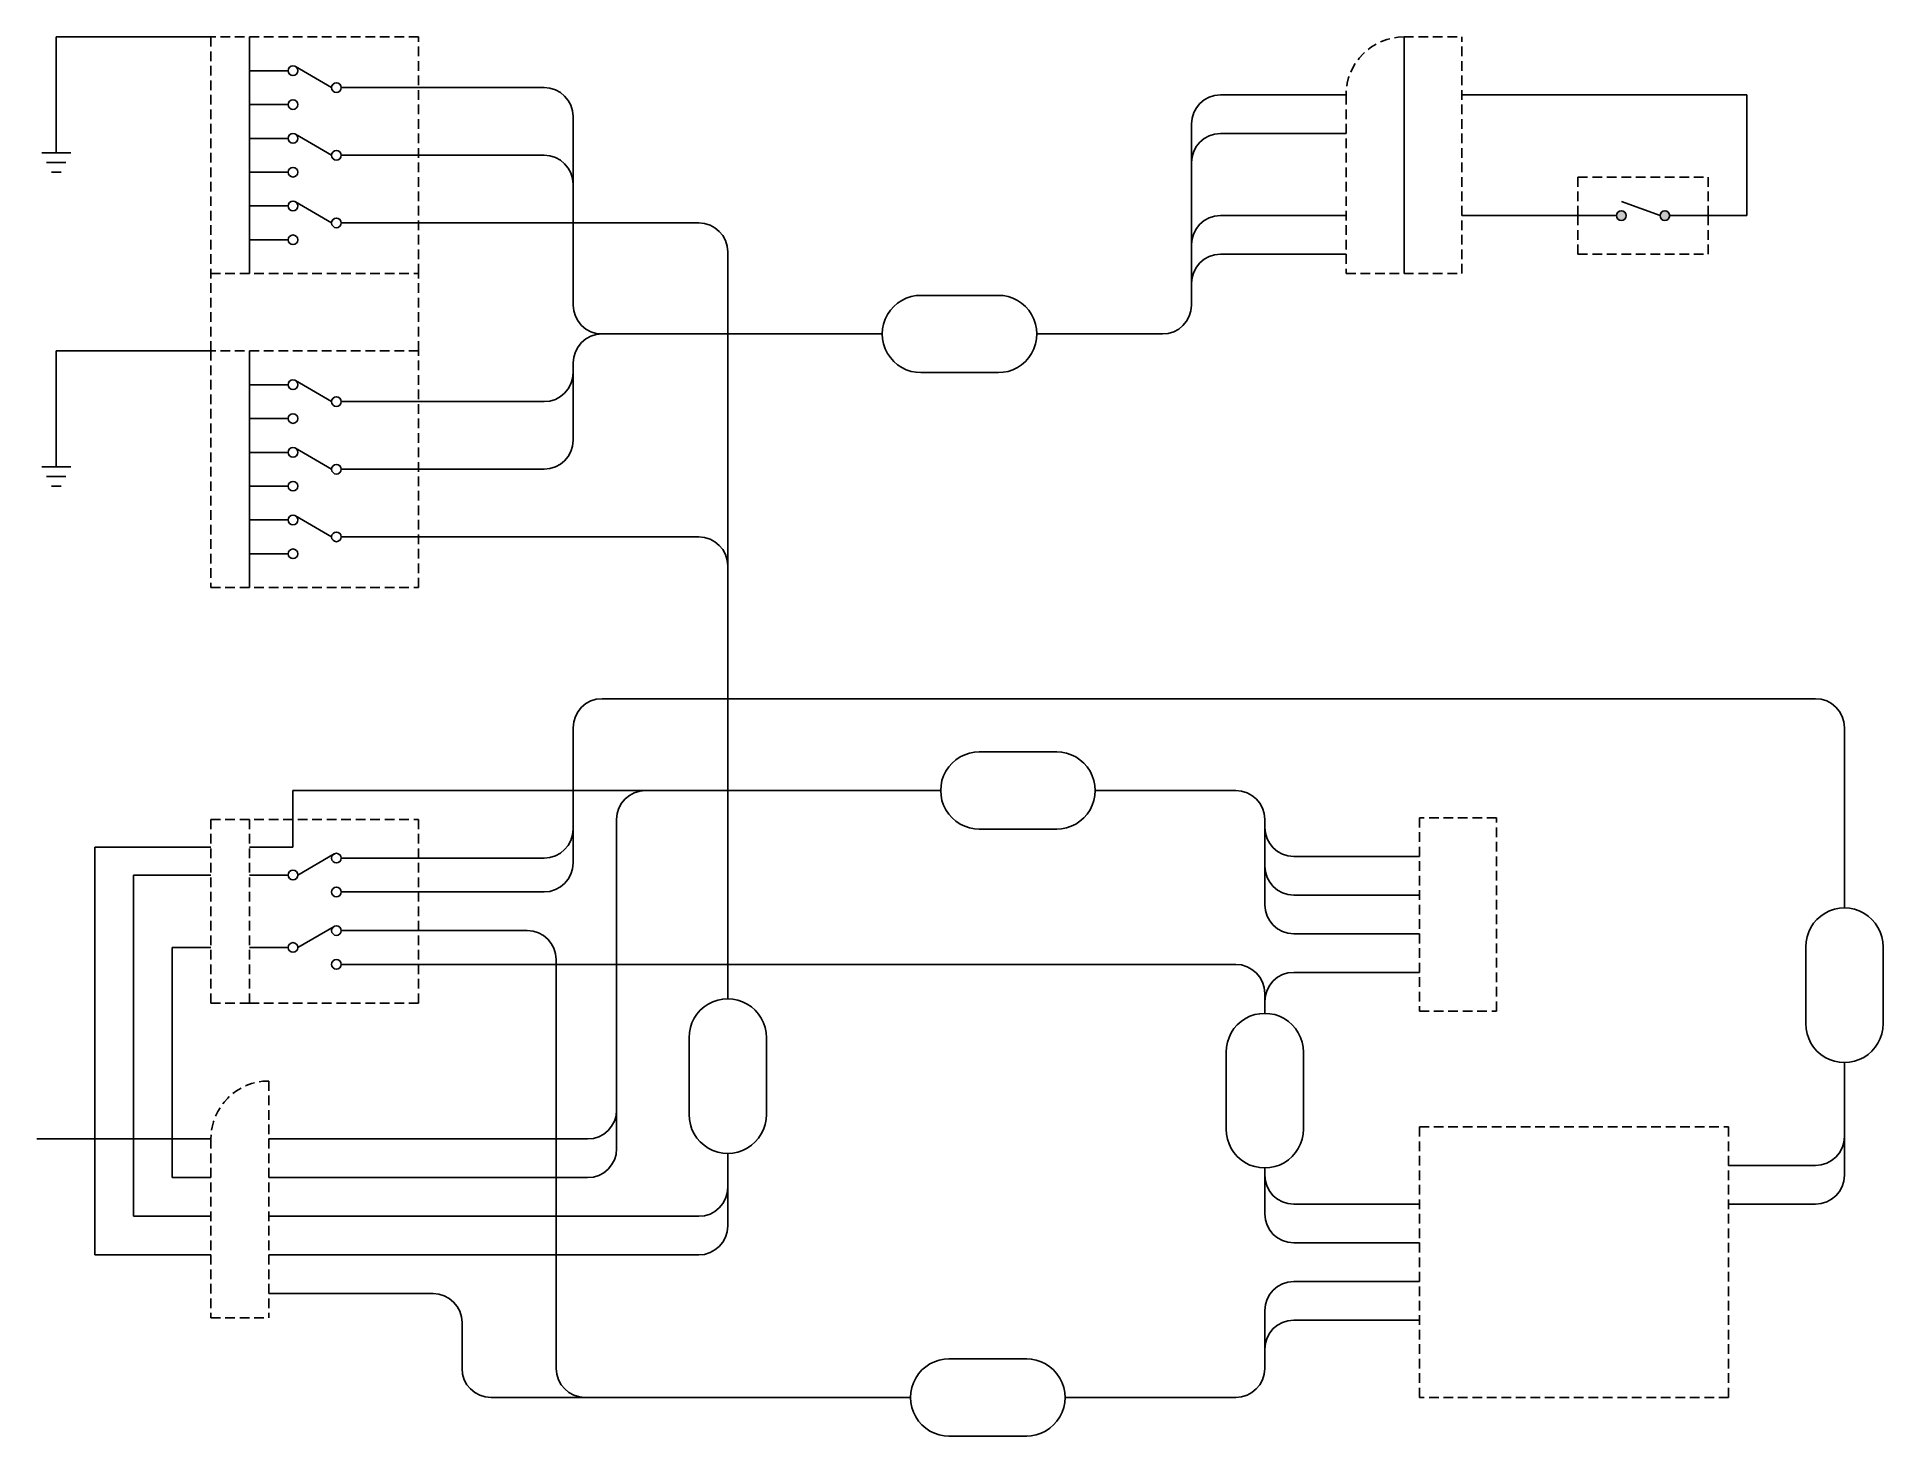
# Model space of a CAD drawing. Header units: inches. Extents: x 33 to 80.8, y -10 to 26.2.
import ezdxf

# ---------------------------------------------------------------- set-up
doc = ezdxf.new("R2010")
doc.units = ezdxf.units.IN
doc.header["$MEASUREMENT"] = 0
doc.linetypes.add('HIDDEN', pattern=[0.375, 0.25, -0.125])
for name, color, linetype in [('LAYER1', 1, 'CONTINUOUS'), ('LAYER2', 2, 'HIDDEN'), ('LAYER4', 4, 'CONTINUOUS')]:
    doc.layers.add(name, color=color, linetype=linetype)

msp = doc.modelspace()

# ---------------------------------------------------------------- hatches: boundary and pattern name
at = {"layer": 'LAYER4'}
h = msp.add_hatch(color=256, dxfattribs=at)
h.dxf.hatch_style = 1
h.paths.add_polyline_path([(73.873, 21.545, 1), (74.123, 21.545, 1)])
h.paths.add_polyline_path([(74.998, 21.545, 1), (75.248, 21.545, 1)])

# ---------------------------------------------------------------- linework, layer by layer
at = {"layer": 'LAYER1'}
for p, q in [((37.498, 26.17), (33.498, 26.17)), ((33.498, 26.17), (33.498, 23.17)), ((38.498, 26.17), (38.498, 20.045)), ((68.373, 26.17), (68.373, 20.045)), ((39.498, 25.295), (38.498, 25.295)), ((40.873, 24.858), (42.873, 24.858)), ((42.873, 24.858), (44.873, 24.858)), ((44.873, 24.858), (46.123, 24.858)), ((39.498, 24.42), (38.498, 24.42)), ((64.873, 24.67), (63.623, 24.67)), ((66.873, 24.67), (64.873, 24.67)), ((69.873, 24.67), (73.873, 24.67)), ((77.248, 24.67), (73.873, 24.67)), ((77.248, 21.545), (77.248, 24.67)), ((46.873, 24.108), (46.873, 23.108)), ((62.873, 23.92), (62.873, 19.795)), ((39.498, 23.545), (38.498, 23.545)), ((64.873, 23.67), (63.623, 23.67)), ((66.873, 23.67), (64.873, 23.67)), ((33.123, 23.17), (33.873, 23.17)), ((40.873, 23.108), (42.873, 23.108)), ((42.873, 23.108), (44.873, 23.108)), ((44.873, 23.108), (46.123, 23.108)), ((46.873, 23.108), (46.873, 19.233)), ((33.748, 22.92), (33.248, 22.92)), ((33.623, 22.67), (33.373, 22.67)), ((39.498, 22.67), (38.498, 22.67)), ((62.873, 22.92), (62.873, 22.795)), ((46.873, 22.358), (46.873, 19.92)), ((39.498, 21.795), (38.498, 21.795)), ((64.873, 21.545), (63.623, 21.545)), ((66.873, 21.545), (64.873, 21.545)), ((69.873, 21.545), (73.873, 21.545)), ((75.248, 21.545), (77.248, 21.545)), ((40.873, 21.358), (42.873, 21.358)), ((42.873, 21.358), (44.873, 21.358)), ((44.873, 21.358), (50.123, 21.358)), ((39.498, 20.92), (38.498, 20.92)), ((50.873, 20.608), (50.873, 12.483)), ((62.873, 20.795), (62.873, 20.545)), ((64.873, 20.545), (63.623, 20.545)), ((66.873, 20.545), (64.873, 20.545)), ((62.873, 19.795), (62.873, 19.545)), ((55.866, 19.483), (57.879, 19.483)), ((62.873, 19.233), (62.873, 19.545)), ((47.623, 18.483), (54.873, 18.483)), ((58.873, 18.483), (62.123, 18.483)), ((37.498, 18.045), (33.498, 18.045)), ((33.498, 18.045), (33.498, 15.045)), ((38.498, 18.045), (38.498, 11.92)), ((46.873, 17.483), (46.873, 17.733)), ((46.873, 15.733), (46.873, 17.483)), ((57.879, 17.483), (55.866, 17.483)), ((39.498, 17.17), (38.498, 17.17)), ((40.873, 16.733), (42.873, 16.733)), ((42.873, 16.733), (44.873, 16.733)), ((44.873, 16.733), (46.123, 16.733)), ((39.498, 16.295), (38.498, 16.295)), ((39.498, 15.42), (38.498, 15.42)), ((33.123, 15.045), (33.873, 15.045)), ((40.873, 14.983), (42.873, 14.983)), ((42.873, 14.983), (44.873, 14.983)), ((44.873, 14.983), (46.123, 14.983)), ((33.748, 14.795), (33.248, 14.795)), ((33.623, 14.545), (33.373, 14.545)), ((39.498, 14.545), (38.498, 14.545)), ((39.498, 13.67), (38.498, 13.67)), ((40.873, 13.233), (42.873, 13.233)), ((42.873, 13.233), (44.873, 13.233)), ((50.123, 13.233), (44.873, 13.233)), ((39.498, 12.795), (38.498, 12.795)), ((50.873, 12.483), (50.873, 1.28)), ((47.623, 9.045), (79.02, 9.045)), ((46.873, 5.67), (46.873, 8.295)), ((79.77, 8.295), (79.77, 3.63)), ((57.377, 7.67), (59.39, 7.67)), ((39.623, 5.92), (39.623, 6.67)), ((39.623, 6.67), (42.873, 6.67)), ((42.873, 6.67), (44.873, 6.67)), ((48.748, 6.67), (44.873, 6.67)), ((48.748, 6.67), (56.384, 6.67)), ((60.384, 6.67), (64.02, 6.67)), ((39.623, 5.201), (39.623, 5.92)), ((47.998, -1.598), (47.998, 5.92)), ((64.77, 5.714), (64.77, 5.92)), ((46.873, 4.795), (46.873, 5.67)), ((59.39, 5.67), (57.377, 5.67)), ((64.77, 4.714), (64.77, 5.714)), ((34.498, -5.348), (34.498, 5.201)), ((34.498, 5.201), (37.498, 5.201)), ((38.498, 5.201), (39.623, 5.201)), ((40.873, 4.92), (42.873, 4.92)), ((42.873, 4.92), (44.873, 4.92)), ((44.873, 4.92), (46.123, 4.92)), ((65.52, 4.964), (66.77, 4.964)), ((68.77, 4.964), (66.77, 4.964)), ((37.498, 4.483), (35.498, 4.483)), ((35.498, 4.483), (35.498, -4.348)), ((39.498, 4.483), (38.498, 4.483)), ((64.77, 3.714), (64.77, 4.714)), ((40.873, 4.045), (42.873, 4.045)), ((42.873, 4.045), (44.873, 4.045)), ((44.873, 4.045), (46.123, 4.045)), ((66.77, 3.964), (65.52, 3.964)), ((68.77, 3.964), (66.77, 3.964)), ((40.873, 3.045), (42.873, 3.045)), ((42.873, 3.045), (44.873, 3.045)), ((44.873, 3.045), (45.685, 3.045)), ((66.77, 2.964), (65.52, 2.964)), ((68.77, 2.964), (66.77, 2.964)), ((37.498, 2.608), (36.498, 2.608)), ((36.498, 2.608), (36.498, -3.348)), ((39.498, 2.608), (38.498, 2.608)), ((78.77, 0.623), (78.77, 2.636)), ((80.77, 2.636), (80.77, 0.623)), ((40.873, 2.17), (42.873, 2.17)), ((42.873, 2.17), (44.123, 2.17)), ((44.123, 2.17), (64.02, 2.17)), ((46.435, 2.295), (46.435, -8.286)), ((66.77, 1.964), (65.52, 1.964)), ((68.77, 1.964), (66.77, 1.964)), ((64.77, 1.42), (64.77, 1.214)), ((64.77, 1.214), (64.77, 0.903)), ((49.873, -1.726), (49.873, 0.287)), ((51.873, 0.287), (51.873, -1.726)), ((63.77, -2.104), (63.77, -0.091)), ((65.77, -0.091), (65.77, -2.104)), ((79.77, -0.37), (79.77, -1.036)), ((79.77, -2.286), (79.77, -1.036)), ((47.998, -2.348), (47.998, -1.598)), ((37.498, -2.348), (32.998, -2.348)), ((38.998, -2.348), (41.998, -2.348)), ((41.998, -2.348), (47.248, -2.348)), ((47.998, -2.598), (47.998, -2.348)), ((79.77, -3.286), (79.77, -2.286)), ((50.873, -2.72), (50.873, -3.598)), ((64.77, -3.286), (64.77, -3.097)), ((64.77, -4.286), (64.77, -3.286)), ((76.77, -3.036), (78.77, -3.036)), ((78.77, -3.036), (79.02, -3.036)), ((37.498, -3.348), (36.498, -3.348)), ((38.998, -3.348), (41.998, -3.348)), ((41.998, -3.348), (47.248, -3.348)), ((50.873, -3.598), (50.873, -4.598)), ((64.77, -4.286), (64.77, -4.036)), ((66.77, -4.036), (65.52, -4.036)), ((68.77, -4.036), (66.77, -4.036)), ((76.77, -4.036), (79.02, -4.036)), ((37.498, -4.348), (35.498, -4.348)), ((38.998, -4.348), (41.998, -4.348)), ((41.998, -4.348), (50.123, -4.348)), ((66.77, -5.036), (65.52, -5.036)), ((68.77, -5.036), (66.77, -5.036)), ((37.498, -5.348), (34.498, -5.348)), ((38.998, -5.348), (41.998, -5.348)), ((41.998, -5.348), (50.123, -5.348)), ((66.77, -6.036), (65.52, -6.036)), ((68.77, -6.036), (66.77, -6.036)), ((38.998, -6.348), (41.998, -6.348)), ((41.998, -6.348), (43.248, -6.348)), ((43.998, -7.098), (43.998, -8.286)), ((64.77, -6.786), (64.77, -8.036)), ((66.77, -7.036), (65.52, -7.036)), ((68.77, -7.036), (66.77, -7.036)), ((56.596, -8.036), (58.609, -8.036)), ((64.77, -7.786), (64.77, -8.286)), ((44.748, -9.036), (47.185, -9.036)), ((47.185, -9.036), (55.602, -9.036)), ((59.602, -9.036), (64.02, -9.036)), ((58.609, -10.036), (56.596, -10.036))]:
    msp.add_line(p, q, dxfattribs=at)
for centre, radius, start, end in [((46.123, 24.108), 0.75, 0, 90), ((63.623, 23.92), 0.75, 90, 180), ((63.623, 22.92), 0.75, 90, 180), ((46.123, 22.358), 0.75, 0, 90), ((63.623, 20.795), 0.75, 90, 180), ((50.123, 20.608), 0.75, 0, 90), ((63.623, 19.795), 0.75, 90, 180), ((47.623, 19.233), 0.75, 180, 270), ((55.873, 18.483), 1, 89.6238, 270.3762), ((57.873, 18.483), 1, 269.6238, 90.3762), ((62.123, 19.233), 0.75, 270, 0), ((47.623, 17.733), 0.75, 90, 180), ((46.123, 17.483), 0.75, 270, 0), ((46.123, 15.733), 0.75, 270, 0), ((50.123, 12.483), 0.75, 0, 90), ((47.623, 8.295), 0.75, 90, 180), ((79.02, 8.295), 0.75, 0, 90), ((57.384, 6.67), 1, 89.6238, 270.3762), ((59.384, 6.67), 1, 269.6238, 90.3762), ((48.748, 5.92), 0.75, 90, 180), ((64.02, 5.92), 0.75, 0, 90), ((46.123, 5.67), 0.75, 270, 0), ((65.52, 5.714), 0.75, 180, 270), ((46.123, 4.795), 0.75, 270, 0), ((65.52, 4.714), 0.75, 180, 270), ((65.52, 3.714), 0.75, 180, 270), ((79.77, 2.63), 1, 359.6238, 180.3762), ((45.685, 2.295), 0.75, 0, 90), ((64.02, 1.42), 0.75, 0, 90), ((65.52, 1.214), 0.75, 90, 180), ((50.873, 0.28), 1, 359.6238, 180.3762), ((64.77, -0.097), 1, 359.6238, 180.3762), ((79.77, 0.63), 1, 179.6238, 0.3762), ((47.248, -1.598), 0.75, 270, 0), ((50.873, -1.72), 1, 179.6238, 0.3762), ((64.77, -2.097), 1, 179.6238, 0.3762), ((79.02, -2.286), 0.75, 270, 0), ((47.248, -2.598), 0.75, 270, 0), ((65.52, -3.286), 0.75, 180, 270), ((79.02, -3.286), 0.75, 270, 0), ((50.123, -3.598), 0.75, 270, 0), ((65.52, -4.286), 0.75, 180, 270), ((50.123, -4.598), 0.75, 270, 360), ((65.52, -6.786), 0.75, 90, 180), ((43.248, -7.098), 0.75, 0, 90), ((65.52, -7.786), 0.75, 90, 180), ((56.602, -9.036), 1, 89.6238, 270.3762), ((58.602, -9.036), 1, 269.6238, 90.3762), ((44.748, -8.286), 0.75, 180, 270), ((47.185, -8.286), 0.75, 180, 270), ((64.02, -8.286), 0.75, 270, 0)]:
    msp.add_arc(centre, radius, start, end, dxfattribs=at)
at = {"layer": 'LAYER2'}
for p, q in [((42.873, 26.17), (37.498, 26.17)), ((37.498, 26.17), (37.498, 20.045)), ((42.873, 20.045), (42.873, 26.17)), ((68.373, 26.17), (69.873, 26.17)), ((69.873, 20.045), (69.873, 26.17)), ((66.873, 24.67), (66.873, 20.045)), ((72.873, 21.545), (72.873, 22.545)), ((72.873, 22.545), (76.248, 22.545)), ((76.248, 21.545), (76.248, 22.545)), ((72.873, 21.545), (72.873, 20.545)), ((76.248, 21.545), (76.248, 20.545)), ((72.873, 20.545), (76.248, 20.545)), ((37.498, 20.045), (42.873, 20.045)), ((37.498, 18.045), (37.498, 20.045)), ((42.873, 18.045), (42.873, 20.045)), ((66.873, 20.045), (69.873, 20.045)), ((42.873, 18.045), (37.498, 18.045)), ((37.498, 18.045), (37.498, 11.92)), ((42.873, 11.92), (42.873, 18.045)), ((37.498, 11.92), (42.873, 11.92)), ((37.498, 5.92), (42.873, 5.92)), ((37.498, 5.92), (37.498, 1.17)), ((38.498, 5.92), (38.498, 1.17)), ((42.873, 5.92), (42.873, 1.17)), ((68.77, 5.964), (68.77, 0.964)), ((70.77, 5.964), (68.77, 5.964)), ((70.77, 0.964), (70.77, 5.964)), ((37.498, 1.17), (38.498, 1.17)), ((42.873, 1.17), (38.498, 1.17)), ((68.77, 0.964), (70.77, 0.964)), ((38.998, -0.848), (38.998, -6.973)), ((37.498, -2.348), (37.498, -6.973)), ((68.77, -2.036), (76.77, -2.036)), ((68.77, -2.036), (68.77, -9.036)), ((76.77, -2.036), (76.77, -9.036)), ((37.498, -6.973), (38.998, -6.973)), ((76.77, -9.036), (68.77, -9.036))]:
    msp.add_line(p, q, dxfattribs=at)
for centre in [(68.373, 24.67), (38.998, -2.348)]:
    msp.add_arc(centre, 1.5, 90, 180, dxfattribs=at)
at = {"layer": 'LAYER4'}
for p, q in [((40.623, 24.858), (39.686, 25.403)), ((40.623, 23.108), (39.686, 23.653)), ((40.623, 21.358), (39.686, 21.903)), ((74.998, 21.545), (73.998, 21.909)), ((40.623, 16.733), (39.686, 17.278)), ((40.623, 14.983), (39.686, 15.528)), ((40.623, 13.233), (39.686, 13.778)), ((39.748, 4.483), (40.685, 5.028)), ((39.748, 2.608), (40.685, 3.153))]:
    msp.add_line(p, q, dxfattribs=at)
for centre in [(39.623, 25.295), (40.748, 24.858), (39.623, 24.42), (39.623, 23.545), (40.748, 23.108), (39.623, 22.67), (39.623, 21.795), (73.998, 21.545), (75.123, 21.545), (39.623, 20.92), (40.748, 21.358), (39.623, 17.17), (40.748, 16.733), (39.623, 16.295), (39.623, 15.42), (40.748, 14.983), (39.623, 14.545), (39.623, 13.67), (39.623, 12.795), (40.748, 13.233), (40.748, 4.92), (39.623, 4.483), (40.748, 4.045), (40.748, 3.045), (39.623, 2.608), (40.748, 2.17)]:
    msp.add_circle(centre, 0.125, dxfattribs=at)

doc.saveas('drawing.dxf')
